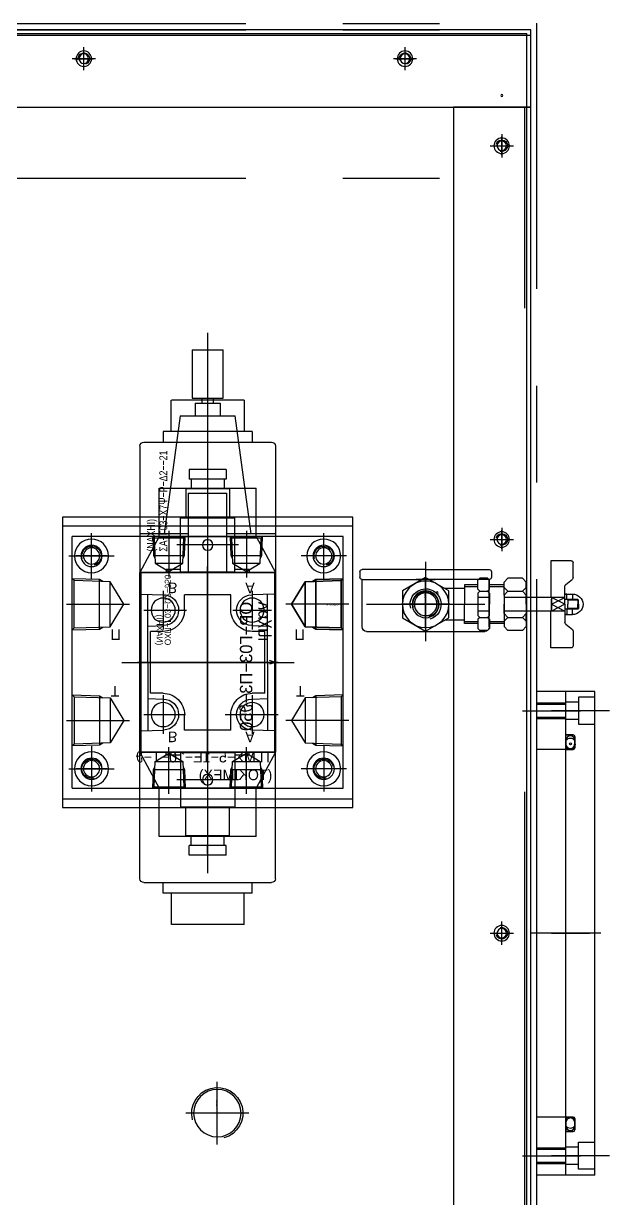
# Model space of a CAD drawing. Header units: millimetres. Extents: x 10462777 to 22643323, y 453826 to 1389191.
# Drawn here: x 11323503 to 11323806, y 601193 to 601800 of the extents above; entities that cross this region are included whole.
import ezdxf
from ezdxf.enums import TextEntityAlignment as Align

# ---------------------------------------------------------------- set-up
doc = ezdxf.new("R2010")
doc.units = ezdxf.units.MM
doc.header["$LTSCALE"] = 200
doc.header["$MEASUREMENT"] = 0
doc.linetypes.add('CENTER', pattern=[2, 1.25, -0.25, 0.25, -0.25])
doc.linetypes.add('HIDDEN', pattern=[3.75, 2.5, -1.25])
doc.layers.get('0').update_dxf_attribs({"linetype": 'CONTINUOUS'})
for name, color, linetype in [('1', 1, 'CENTER'), ('1 Center', 1, 'CENTER'), ('3 Hidden', 3, 'HIDDEN'), ('BOM', 6, 'CONTINUOUS'), ('BOM-T', 4, 'CONTINUOUS'), ('CENTER', 1, 'CONTINUOUS'), ('HIDDEN', 7, 'HIDDEN'), ('THIN', 3, 'CONTINUOUS')]:
    doc.layers.add(name, color=color, linetype=linetype)
doc.styles.get("Standard").update_dxf_attribs({"font": 'SYMBOL'})

# ---------------------------------------------------------------- blocks, each defined once
blk = doc.blocks.new('MCLBM1')
at = {"layer": 'BOM', "color": 0}
blk.add_circle((0, 0), 0.5, dxfattribs=at)
at = {"flags": 10}
blk.add_attdef('BM', text='', height=0.5, dxfattribs=at).set_placement((0, 0), align=Align.MIDDLE)
at = {"flags": 9}
for tag, p in [('WEIGHT', (0, -6)), ('SPEC', (0, -3)), ('NAME', (0, -1)), ('ENAME', (0, -2)), ('MATERIAL', (0, -4)), ('REMARK', (0, -5)), ('USER1', (0, -8)), ('USER2', (0, -9)), ('USER3', (0, -10)), ('USER4', (0, -11)), ('USER5', (0, -12)), ('PRICE', (0, -7)), ('USER6', (0, -13))]:
    blk.add_attdef(tag, p, '', height=0.5, dxfattribs=at)
blk = doc.blocks.new('A$C5FEA5793')
at = {"color": 6}
for p in [(17.6, 390), (947.6, -400)]:
    blk.add_line(p, (947.6, 390), dxfattribs=at)
blk.add_lwpolyline([(697.6, 300), (697.6, 150), (547.6, 150), (547.6, 300)], close=True)
for centre in [(482.6, 377), (686.1, 377), (889.6, 377), (934.6, 327), (934.6, 161)]:
    blk.add_circle(centre, 4, dxfattribs=at)
for centre, radius in [((567.6, 285), 4.19), ((677.6, 285), 4.19), ((389.6, 230), 12.24), ((567.6, 165), 4.19), ((677.6, 165), 4.19)]:
    blk.add_circle(centre, radius)
at = {"layer": 'CENTER'}
for p, q in [((477.8, 377), (487.4, 377)), ((482.6, 372.2), (482.6, 381.8)), ((681.3, 377), (690.9, 377)), ((686.1, 372.2), (686.1, 381.8)), ((884.8, 377), (894.4, 377)), ((889.6, 372.2), (889.6, 381.8)), ((934.6, 322.2), (934.6, 331.8)), ((929.8, 327), (939.4, 327)), ((567.6, 293), (567.6, 277)), ((677.6, 293), (677.6, 277)), ((575.6, 285), (559.6, 285)), ((669.6, 285), (685.6, 285)), ((389.6, 246.22), (389.6, 213.78)), ((373.38, 230), (405.82, 230)), ((567.6, 173), (567.6, 157)), ((677.6, 173), (677.6, 157)), ((575.6, 165), (559.6, 165)), ((669.6, 165), (685.6, 165)), ((934.6, 156.2), (934.6, 165.8)), ((929.8, 161), (939.4, 161))]:
    blk.add_line(p, q, dxfattribs=at)
at = {"layer": 'HIDDEN'}
for p, q in [((552.1, 150), (552.1, 300)), ((693.1, 150), (693.1, 300))]:
    blk.add_line(p, q, dxfattribs=at)
at = {"layer": 'THIN'}
for centre, radius, start, end in [((567.6, 285), 5, 165, 75), ((677.6, 285), 5, 255, 165), ((389.6, 230), 13.22, 255, 165), ((567.6, 165), 5, 165, 75), ((677.6, 165), 5, 255, 165)]:
    blk.add_arc(centre, radius, start, end, dxfattribs=at)
at = {"layer": 'BOM', "rotation": 270}
blk.add_blockref('MCLBM1', (682.6, 165), dxfattribs=at)
at = {"layer": 'BOM-T', "color": 4}
blk.add_text('PT 3/4 관용탭,깊이 14.1', height=0.6, dxfattribs=at).set_placement((390.2, 229.7), align=Align.MIDDLE_LEFT)
blk = doc.blocks.new('A$C1C00764F')
for points in [[(427, -334.77), (-427, -334.77), (-427, -294.77), (427, -294.77)], [(427, -1088.77), (427, -294.77), (467, -294.77), (467, -1088.77)]]:
    blk.add_lwpolyline(points, close=True)
for centre in [(0, -309.77), (203.5, -309.77), (407, -309.77), (452, -359.77), (452, -359.77), (452, -525.77), (452, -525.77)]:
    blk.add_circle(centre, 2.46)
at = {"layer": '3 Hidden'}
for p, q in [((464, -294.77), (464, -1088.77)), ((-427, -297.77), (427, -297.77))]:
    blk.add_line(p, q, dxfattribs=at)
at = {"layer": 'CENTER'}
for p, q in [((0, -315.77), (0, -303.77)), ((203.5, -315.77), (203.5, -303.77)), ((407, -315.77), (407, -303.77)), ((-6, -309.77), (6, -309.77)), ((209.5, -309.77), (197.5, -309.77)), ((413, -309.77), (401, -309.77)), ((452, -353.77), (452, -365.77)), ((452, -353.77), (452, -365.77)), ((446, -359.77), (458, -359.77)), ((446, -359.77), (458, -359.77)), ((452, -519.77), (452, -531.77)), ((452, -519.77), (452, -531.77)), ((446, -525.77), (458, -525.77)), ((446, -525.77), (458, -525.77))]:
    blk.add_line(p, q, dxfattribs=at)
at = {"layer": 'THIN'}
for centre, start, end in [((0, -309.77), 345, 255), ((203.5, -309.77), 285, 195), ((407, -309.77), 285, 195), ((452, -359.77), 255, 165), ((452, -359.77), 255, 165), ((452, -525.77), 255, 165), ((452, -525.77), 255, 165)]:
    blk.add_arc(centre, 3, start, end, dxfattribs=at)
at = {"layer": 'BOM', "rotation": 90}
blk.add_blockref('MCLBM1', (433, -309.77), dxfattribs=at)
blk = doc.blocks.new('A$C21490F30')
at = {"color": 150}
for p, q in [((-15, 125), (-15, -125)), ((-15, 125), (0, 125)), ((0, 125), (0, -125)), ((0, 118.32), (-15, 118.32)), ((0, 111.68), (-15, 111.68)), ((-15, 95), (0, 95)), ((-15, -95), (0, -95)), ((0, -111.68), (-15, -111.68)), ((0, -118.32), (-15, -118.32)), ((-15, -125), (0, -125))]:
    blk.add_line(p, q, dxfattribs=at)
at = {"layer": '1', "color": 150}
blk.add_line((-18, 0), (3, 0), dxfattribs=at)
at = {"layer": 'CENTER', "color": 150}
for p, q in [((7.5, 115), (-22.5, 115)), ((7.5, -115), (-22.5, -115))]:
    blk.add_line(p, q, dxfattribs=at)
at = {"layer": 'THIN', "color": 150}
for p, q in [((0, 119), (-15, 119)), ((0, 111), (-15, 111)), ((0, -111), (-15, -111)), ((0, -119), (-15, -119))]:
    blk.add_line(p, q, dxfattribs=at)
blk = doc.blocks.new('A$C6E2B117E')
at = {"color": 73}
for p, q in [((390.2, -1507.87), (390.2, -707.47)), ((390.2, -707.47), (470.2, -707.47)), ((467, -1507.87), (467, -707.47)), ((470.2, -1507.87), (470.2, -707.47))]:
    blk.add_line(p, q, dxfattribs=at)
blk = doc.blocks.new('A$C2F8A48B9')
at = {"color": 73}
for p, q in [((-934, 800.4), (0, 800.4)), ((-934, 797.2), (0, 797.2)), ((0, 0), (0, 800.4))]:
    blk.add_line(p, q, dxfattribs=at)
blk = doc.blocks.new('A$C259362EE')
for name, p in [('A$C6E2B117E', (0, 1107.67)), ('A$C2F8A48B9', (467, -400.2))]:
    blk.add_blockref(name, p)
blk = doc.blocks.new('A$C66876C6B')
at = {"color": 203}
for p, q in [((-18, 125), (-18, -125)), ((-18, 125), (-3, 125)), ((-18, 122), (-9.4, 122)), ((-9.4, 122), (-9.4, 108)), ((-3, 125), (-3, -125)), ((-9.4, 119.5), (-3, 119.5)), ((-9.4, 110.5), (-3, 110.5)), ((-9.4, 108), (-18, 108)), ((-7.6, 101.73), (-7.6, 99.8)), ((-7.6, 95.8), (-7.6, 101.7)), ((-6.8, 102.5), (-3, 102.5)), ((-3, 99.8), (-3, 101.73)), ((-3, 95), (-6.8, 95)), ((-7.6, -101.7), (-7.6, -95.8)), ((-6.8, -95), (-3, -95)), ((-7.6, -101.73), (-7.6, -99.8)), ((-3, -102.5), (-6.8, -102.5)), ((-3, -99.8), (-3, -101.73)), ((-9.4, -108), (-18, -108)), ((-9.4, -122), (-9.4, -108)), ((-9.4, -110.5), (-3, -110.5)), ((-9.4, -119.5), (-3, -119.5)), ((-18, -122), (-9.4, -122)), ((-18, -125), (-3, -125))]:
    blk.add_line(p, q, dxfattribs=at)
for centre, radius, start, end in [((-6.8, 101.7), 0.8, 90, 180), ((-5.3, 99.73), 2.3, 0, 180), ((-5.3, 97.8), 2.3, 180, 0), ((-6.8, 95.8), 0.8, 180, 270), ((-6.8, -95.8), 0.8, 90, 180), ((-5.3, -97.8), 2.3, 0, 180), ((-5.3, -99.73), 2.3, 180, 0), ((-6.8, -101.7), 0.8, 180, 270)]:
    blk.add_arc(centre, radius, start, end, dxfattribs=at)
at = {"layer": '1', "color": 203}
blk.add_line((-21, 0), (0, 0), dxfattribs=at)
at = {"layer": 'CENTER', "color": 203}
for p, q in [((-25.5, 115), (4.5, 115)), ((4.5, 0), (-15.1, 0)), ((-25.5, -115), (4.5, -115))]:
    blk.add_line(p, q, dxfattribs=at)
blk = doc.blocks.new('A$C2C4856D5')
for p, q in [((-95, 143), (35, 143)), ((-95, 3), (-95, 143)), ((35, 143), (35, 3)), ((-95, 3), (35, 3))]:
    blk.add_line(p, q)
for centre, radius in [((-85, 133), 8.75), ((25, 133), 8.75), ((-85, 133), 5.5), ((25, 133), 5.5), ((-85, 13), 8.75), ((-85, 13), 5.5), ((25, 13), 8.75), ((25, 13), 5.5)]:
    blk.add_circle(centre, radius)
at = {"layer": '3 Hidden'}
for p, q in [((-60, 146), (-60, 113.39)), ((0, 146), (0, 113.39)), ((-47.22, 128.9), (-72.78, 128.9)), ((-12.78, 128.9), (12.78, 128.9)), ((-48.37, 123.46), (-71.63, 123.46)), ((-11.63, 123.46), (11.63, 123.46)), ((-85.3, 84.97), (-85.3, 101.03)), ((-81.29, 85.82), (-81.29, 100.18)), ((21.29, 85.82), (21.29, 100.18)), ((25.3, 84.97), (25.3, 101.03)), ((-98, 93), (-73.9, 93)), ((38, 93), (13.9, 93)), ((-85.3, 44.97), (-85.3, 61.03)), ((25.3, 44.97), (25.3, 61.03)), ((-81.29, 45.82), (-81.29, 60.18)), ((21.29, 45.82), (21.29, 60.18)), ((-98, 53), (-73.9, 53)), ((38, 53), (13.9, 53)), ((-60, 0), (-60, 32.61)), ((0, 0), (0, 32.61)), ((-48.37, 22.54), (-71.63, 22.54)), ((-11.63, 22.54), (11.63, 22.54)), ((-47.22, 17.1), (-72.78, 17.1)), ((-12.78, 17.1), (12.78, 17.1))]:
    blk.add_line(p, q, dxfattribs=at)
for points in [[(-71.74, 127.2), (-72.78, 128.9), (-73.22, 143)], [(-46.78, 143), (-47.76, 142.02), (-72.24, 142.02), (-73.22, 143)], [(-47.76, 142.02), (-48.37, 123.46), (-60, 116.39), (-71.63, 123.46), (-72.24, 142.02)], [(-46.78, 143), (-47.22, 128.9), (-48.26, 127.2)], [(-13.22, 143), (-12.78, 128.9), (-11.74, 127.2)], [(-13.22, 143), (-12.24, 142.02), (12.24, 142.02), (13.22, 143)], [(-12.24, 142.02), (-11.63, 123.46), (0, 116.39), (11.63, 123.46), (12.24, 142.02)], [(11.74, 127.2), (12.78, 128.9), (13.22, 143)], [(-84.05, 100.27), (-85.3, 101.03), (-95, 101.33)], [(-95, 84.67), (-94.28, 85.39), (-94.28, 100.61), (-95, 101.33)], [(-94.28, 85.39), (-81.29, 85.82), (-76.9, 93), (-81.29, 100.18), (-94.28, 100.61)], [(34.28, 85.39), (21.29, 85.82), (16.9, 93), (21.29, 100.18), (34.28, 100.61)], [(24.05, 100.27), (25.3, 101.03), (35, 101.33)], [(35, 84.67), (34.28, 85.39), (34.28, 100.61), (35, 101.33)], [(-95, 84.67), (-85.3, 84.97), (-84.05, 85.73)], [(35, 84.67), (25.3, 84.97), (24.05, 85.73)], [(-84.05, 60.27), (-85.3, 61.03), (-95, 61.33)], [(-95, 44.67), (-94.28, 45.39), (-94.28, 60.61), (-95, 61.33)], [(24.05, 60.27), (25.3, 61.03), (35, 61.33)], [(35, 44.67), (34.28, 45.39), (34.28, 60.61), (35, 61.33)], [(-94.28, 45.39), (-81.29, 45.82), (-76.9, 53), (-81.29, 60.18), (-94.28, 60.61)], [(34.28, 45.39), (21.29, 45.82), (16.9, 53), (21.29, 60.18), (34.28, 60.61)], [(-95, 44.67), (-85.3, 44.97), (-84.05, 45.73)], [(35, 44.67), (25.3, 44.97), (24.05, 45.73)], [(-47.76, 3.98), (-48.37, 22.54), (-60, 29.61), (-71.63, 22.54), (-72.24, 3.98)], [(-12.24, 3.98), (-11.63, 22.54), (0, 29.61), (11.63, 22.54), (12.24, 3.98)], [(-71.74, 18.8), (-72.78, 17.1), (-73.22, 3)], [(-46.78, 3), (-47.22, 17.1), (-48.26, 18.8)], [(-13.22, 3), (-12.78, 17.1), (-11.74, 18.8)], [(11.74, 18.8), (12.78, 17.1), (13.22, 3)], [(-46.78, 3), (-47.76, 3.98), (-72.24, 3.98), (-73.22, 3)], [(-13.22, 3), (-12.24, 3.98), (12.24, 3.98), (13.22, 3)]]:
    blk.add_lwpolyline(points, dxfattribs=at)
at = {"layer": 'CENTER'}
for p, q in [((-85, 144.75), (-85, 121.25)), ((25, 144.75), (25, 121.25)), ((-73.25, 133), (-96.75, 133)), ((13.25, 133), (36.75, 133)), ((-85, 1.25), (-85, 24.75)), ((25, 1.25), (25, 24.75)), ((-73.25, 13), (-96.75, 13)), ((13.25, 13), (36.75, 13))]:
    blk.add_line(p, q, dxfattribs=at)
at = {"char_height": 5.5}
for s, insert, width, attachment_point, rotation in [('T', (-47.69, 123.21), 0.8388, 3, 90), ('P', (-18.46, 123.21), 0.8388, 3, 90), ('TGMS-5-1E-10-T-J\\P(TOKIMEC)', (-76.22, 106.42), 1.84, 1, 270), ('A', (-65.75, 92.44), 0.8388, 7, 90), ('A', (5.75, 92.44), 0.8388, 1, 90), ('B', (-65.75, 52.44), 0.8388, 7, 90), ('B', (5.75, 52.44), 0.8388, 1, 90), ('T', (-47.69, 22.79), 0.8388, 1, 90), ('P', (-18.46, 22.79), 0.8388, 1, 90)]:
    blk.add_mtext(s, dxfattribs=dict(at, insert=insert, width=width, attachment_point=attachment_point, rotation=rotation))
blk = doc.blocks.new('A$C4A072D0C')
at = {"color": 0, "linetype": 'CENTER'}
for p, q in [((0, 44.5), (0, -44.5)), ((-170.33, 0.17), (63.4, 0.17))]:
    blk.add_line(p, q, dxfattribs=at)
at = {"color": 0, "linetype": 'Continuous'}
for p, q in [((-66.5, 10.17), (-66.5, 35.17)), ((-66.5, 35.17), (46.5, 35.17)), ((-46.5, -34.83), (-46.5, 35.17)), ((46.5, 35.17), (46.5, -34.83)), ((-127.5, 14.35), (-66.5, 22.67)), ((-127.5, 14.35), (-127.5, -14.02)), ((-161.5, 8.17), (-136.5, 8.17)), ((-161.5, 8.17), (-161.5, -7.83)), ((-136.5, 8.17), (-136.5, -7.83)), ((-134, 6.67), (-127.5, 6.67)), ((-134, 6.67), (-134, -6.33)), ((-87.5, 10.17), (-46.5, 10.17)), ((-87.5, 10.17), (-87.5, -9.83)), ((-136.5, 3.17), (-134, 3.17)), ((-134, -2.83), (-136.5, -2.83)), ((-136.5, -7.83), (-161.5, -7.83)), ((-134, -6.33), (-127.5, -6.33)), ((-46.5, -9.83), (-87.5, -9.83)), ((-66.5, -34.83), (-66.5, -9.83)), ((-66.5, -22.33), (-127.5, -14.02)), ((-66.5, -34.83), (46.5, -34.83))]:
    blk.add_line(p, q, dxfattribs=at)
at = {"color": 0}
for s, p in [('OR-G03-P3-J50', (-31.3, -22.9)), ('nachi', (-31.3, -30.99))]:
    blk.add_text(s, height=6.4, dxfattribs=at).set_placement(p)
blk = doc.blocks.new('A$C42123AEE')
at = {"color": 0, "linetype": 'Continuous'}
for p, q in [((-46.5, 70), (-65, 60)), ((-46.5, 70), (-46.5, 0)), ((-46.5, 70), (46.5, 70)), ((46.5, 0), (46.5, 70)), ((65, 60), (46.5, 70)), ((-90, 60), (-90, 10)), ((-90, 60), (-65, 60)), ((-65, 60), (-65, 10)), ((65, 10), (65, 60)), ((65, 60), (90, 60)), ((90, 10), (90, 60)), ((-90, 10), (-65, 10)), ((-46.5, 0), (-65, 10)), ((65, 10), (46.5, 0)), ((65, 10), (90, 10)), ((-46.5, 0), (46.5, 0))]:
    blk.add_line(p, q, dxfattribs=at)
at = {"color": 0, "linetype": 'CENTER'}
blk.add_line((0, 0), (0, 70), dxfattribs=at)
at = {"layer": 'CENTER'}
blk.add_line((-49.5, 35), (49.5, 35), dxfattribs=at)
at = {"color": 0}
for s, p in [('OCP-G03-W2-J50', (8.81, 12.79)), ('(NACHI)', (8.81, 8.6))]:
    blk.add_text(s, height=3.2, dxfattribs=at).set_placement(p)
blk = doc.blocks.new('SYM0009')
at = {"color": 0, "linetype": 'Continuous'}
for q in [(-1, -3), (0, -70), (1, -3)]:
    blk.add_line((0, 0), q, dxfattribs=at)
blk = doc.blocks.new('A$C225B1B74')
at = {"color": 2, "ltscale": 8}
for p, q in [((-2.18, 79), (-2.5, 78.66)), ((-2.18, 79), (-2.18, 73.4)), ((0, 79), (-2.18, 79)), ((0, 79), (2.18, 79)), ((0, 79), (2.18, 79)), ((2.18, 79), (2.18, 73.4)), ((2.18, 79), (2.18, 73.4)), ((2.18, 79), (2.5, 78.66)), ((2.18, 79), (2.5, 78.66)), ((-22.51, 75.19), (-22.51, 64.74)), ((-13.82, 76.19), (-21.51, 76.19)), ((-10.21, 72.37), (-13.04, 75.82)), ((-5.32, 71.9), (-5.32, 75.9)), ((-5.32, 75.9), (-2.46, 75.9)), ((-2.46, 73.04), (-5.32, 73.04)), ((-5.32, 73.04), (-5.32, 71.9)), ((-2.5, 78.66), (-2.5, 72)), ((-2.5, 78.66), (0, 78.66)), ((-2.18, 73.4), (-2.5, 73.17)), ((-2.5, 73.4), (0, 73.4)), ((2.5, 78.66), (0, 78.66)), ((2.5, 78.66), (0, 78.66)), ((2.5, 73.4), (0, 73.4)), ((2.5, 73.4), (0, 73.4)), ((2.18, 73.4), (2.5, 73.17)), ((2.18, 73.4), (2.5, 73.17)), ((5.32, 75.9), (2.46, 75.9)), ((2.46, 73.04), (5.32, 73.04)), ((2.5, 78.66), (2.5, 72)), ((2.5, 78.66), (2.5, 72)), ((5.32, 71.9), (5.32, 75.9)), ((5.32, 73.04), (5.32, 71.9)), ((10.21, 72.37), (13.04, 75.82)), ((13.82, 76.19), (21.51, 76.19)), ((22.51, 75.19), (22.51, 64.74)), ((-3.5, 72), (-9.43, 72)), ((0, 65), (-3.5, 72)), ((0, 72), (-3.5, 65)), ((-3.5, 72), (-3.5, 65)), ((-3.5, 72), (-3.5, 40.5)), ((0, 72), (-3.5, 72)), ((0, 72), (3.5, 65)), ((0, 65), (3.5, 72)), ((0, 72), (3.5, 72)), ((0, 72), (3.5, 72)), ((3.5, 72), (3.5, 65)), ((3.5, 72), (9.43, 72)), ((3.5, 72), (3.5, 40.5)), ((-22.51, 64.74), (-3.5, 64.74)), ((-3.5, 65), (2.74, 65)), ((3.5, 65), (-2.74, 65)), ((22.51, 64.74), (3.5, 64.74)), ((-11.5, 52), (-13.5, 50)), ((-13.5, 50), (-13.5, 42.5)), ((-8.75, 52), (-11.5, 52)), ((-8.75, 52), (-4.75, 52)), ((-8.75, 52), (-6.75, 50)), ((-4.75, 52), (-6.75, 50)), ((-6.75, 42.5), (-6.75, 50)), ((0, 52), (-4.75, 52)), ((0, 52), (4.75, 52)), ((8.75, 52), (4.75, 52)), ((4.75, 52), (6.75, 50)), ((8.75, 52), (6.75, 50)), ((6.75, 42.5), (6.75, 50)), ((8.75, 52), (11.5, 52)), ((11.5, 52), (13.5, 50)), ((13.5, 50), (13.5, 42.5)), ((-13.5, 42.5), (-11.5, 40.5)), ((-4.75, 40.5), (-11.5, 40.5)), ((-8.75, 40.5), (-6.75, 42.5)), ((-6.75, 42.5), (-4.75, 40.5)), ((0, 40.5), (-5, 40.5)), ((-4.75, 40.5), (0, 40.5)), ((4.75, 40.5), (0, 40.5)), ((6.75, 42.5), (4.75, 40.5)), ((4.75, 40.5), (11.5, 40.5)), ((8.75, 40.5), (6.75, 42.5)), ((13.5, 42.5), (11.5, 40.5)), ((-12.5, 33), (-13.5, 32)), ((-13.5, 32), (-13.5, 28)), ((-7.75, 33), (-12.5, 33)), ((-7.75, 33), (-6.75, 32)), ((-6.75, 32), (-5.75, 33)), ((-6.75, 28), (-6.75, 32)), ((6.75, 32), (5.75, 33)), ((7.75, 33), (6.75, 32)), ((6.75, 28), (6.75, 32)), ((7.75, 33), (12.5, 33)), ((12.5, 33), (13.5, 32)), ((13.5, 32), (13.5, 28)), ((-13.5, 28), (-12.5, 27)), ((-7.75, 27), (-12.5, 27)), ((-6.75, 28), (-7.75, 27)), ((-6.75, 28), (-5.75, 27)), ((6.75, 28), (5.75, 27)), ((6.75, 28), (7.75, 27)), ((7.75, 27), (12.5, 27)), ((13.5, 28), (12.5, 27))]:
    blk.add_line(p, q, dxfattribs=at)
at = {"color": 2}
for p, q in [((-10, 40.5), (-10, 33)), ((-9, 40.5), (-9, 33)), ((9, 40.5), (9, 33)), ((10, 40.5), (10, 33)), ((-5.75, 33), (0, 33)), ((-3.5, 33.02), (-3.5, 27.04)), ((5.75, 33), (0, 33)), ((3.5, 33.02), (3.5, 27.04)), ((-10, 27), (-10, 20)), ((-9, 27), (-9, 20)), ((5.75, 27), (-5.75, 27)), ((9, 27), (9, 20)), ((10, 27), (10, 20)), ((-10, 20), (0, 20)), ((-8.17, 20), (-8.17, 9.85)), ((10, 20), (0, 20)), ((8.17, 20), (8.17, 9.85))]:
    blk.add_line(p, q, dxfattribs=at)
blk.add_lwpolyline([(6.93, -12), (-6.93, -12), (-13.86, 0), (-6.93, 12), (6.93, 12), (13.86, 0), (6.93, -12)], dxfattribs=at)
for radius in [12, 12, 6.92, 5.85]:
    blk.add_circle((0, 0), radius, dxfattribs=at)
at = {"color": 2, "ltscale": 8}
for centre, radius, start, end in [((0.12, 75.9), 5.44, 91.26039, 180), ((-0.12, 75.9), 5.44, 0, 88.73961), ((-21.51, 75.19), 1, 90, 180), ((-13.82, 75.19), 1, 39.37177, 90), ((13.82, 75.19), 1, 90, 140.62823), ((21.51, 75.19), 1, 0, 90), ((-9.43, 73), 1, 219.37177, 270), ((9.43, 73), 1, 270, 320.62823)]:
    blk.add_arc(centre, radius, start, end, dxfattribs=at)
at = {"layer": 'CENTER', "color": 2}
for p, q in [((0, 12.5), (0, -12.5)), ((0, 6.58), (0, -6.58)), ((-12.5, 0), (12.5, 0)), ((-6.58, 0), (6.58, 0))]:
    blk.add_line(p, q, dxfattribs=at)
at = {"layer": 'THIN', "color": 2}
for radius in [8, 6.58]:
    blk.add_arc((0, 0), radius, 255, 165, dxfattribs=at)
at = {"layer": 'BOM', "color": 2}
blk.add_blockref('MCLBM1', (6, 6), dxfattribs=at)
at = {"layer": 'BOM-T', "color": 2}
blk.add_text('PT 1/4 관용탭,깊이 9.4', height=0.6, dxfattribs=at).set_placement((0.6, -0.3), align=Align.MIDDLE_LEFT)
blk = doc.blocks.new('A$C641C3A8F')
at = {"color": 1}
for p, q in [((-18, 0), (-18, 32.82)), ((-16.82, 34), (-14.05, 34)), ((11.63, 32.87), (-12.87, 32.87)), ((11.63, 32.87), (-12.87, 32.87)), ((-12.87, 32.82), (-12.87, -4.95)), ((14, 30.51), (14, -30.51)), ((-18, 0), (-18, -32.82)), ((-12.87, -32.82), (-12.87, 4.95)), ((-16.82, -34), (-14.05, -34)), ((11.63, -32.87), (-12.87, -32.87)), ((11.63, -32.87), (-12.87, -32.87))]:
    blk.add_line(p, q, dxfattribs=at)
at = {"color": 1, "linetype": 'CENTER', "ltscale": 5}
for p, q in [((0, 30.51), (0, -30.51)), ((-21.92, 0), (19.11, 0))]:
    blk.add_line(p, q, dxfattribs=at)
at = {"color": 1}
for centre, radius, start, end in [((-16.82, 32.82), 1.18, 90, 180), ((-14.05, 32.82), 1.18, 0, 90), ((11.63, 30.51), 2.37, 0, 90), ((-16.82, -32.82), 1.18, 180, 270), ((-14.05, -32.82), 1.18, 270, 0), ((11.63, -30.51), 2.37, 270, 0)]:
    blk.add_arc(centre, radius, start, end, dxfattribs=at)

msp = doc.modelspace()

# ---------------------------------------------------------------- linework, layer by layer
at = {"color": 0, "linetype": 'CENTER'}
for p, q in [((11323597.84605, 601611.04785), (11323597.84605, 601326.52154)), ((11323613.83906, 601530.62542), (11323581.85304, 601530.62542)), ((11323574.85609, 601506.93572), (11323574.85609, 601486.94445)), ((11323620.83599, 601506.93573), (11323620.83599, 601486.94447)), ((11323564.86052, 601496.94015), (11323586.87922, 601496.94015)), ((11323610.84035, 601496.94016), (11323630.83156, 601496.94016)), ((11323634.3266, 601469.95195), (11323561.57873, 601469.95195)), ((11323574.85611, 601452.95944), (11323574.85611, 601432.96817)), ((11323620.83601, 601452.95945), (11323620.83601, 601432.96819)), ((11323564.86054, 601442.96374), (11323586.3226, 601442.96374)), ((11323606.84212, 601442.96376), (11323634.33011, 601442.96376)), ((11323613.83906, 601409.27848), (11323581.85304, 601409.27848))]:
    msp.add_line(p, q, dxfattribs=at)
at = {"color": 0, "linetype": 'Continuous'}
for p, q in [((11323579.05427, 601589.25798), (11323579.05427, 601605.4509)), ((11323597.84605, 601605.4509), (11323579.13304, 601605.4509)), ((11323616.63783, 601605.4509), (11323597.84605, 601605.4509)), ((11323616.63783, 601605.4509), (11323616.63783, 601589.25798)), ((11323574.85609, 601589.25798), (11323574.85609, 601583.76038)), ((11323620.83601, 601589.25798), (11323574.85609, 601589.25798)), ((11323620.83601, 601589.25798), (11323620.83601, 601583.76038)), ((11323564.86046, 601583.76038), (11323630.83164, 601583.76038)), ((11323562.86134, 601581.76125), (11323562.86134, 601516.29164)), ((11323632.83076, 601581.76125), (11323632.83076, 601516.29163)), ((11323607.34189, 601569.60834), (11323588.35021, 601569.60834)), ((11323588.35021, 601569.60831), (11323588.35021, 601564.6105)), ((11323607.34189, 601564.61053), (11323588.35021, 601564.61053)), ((11323589.34977, 601564.6105), (11323589.34977, 601559.61268)), ((11323597.84604, 601568.76019), (11323597.84604, 601564.61053)), ((11323606.34233, 601564.6105), (11323606.34233, 601559.61268)), ((11323607.34189, 601569.60831), (11323607.34189, 601564.6105)), ((11323586.60099, 601559.61271), (11323586.60099, 601544.61923)), ((11323609.09113, 601559.61271), (11323586.60099, 601559.61271)), ((11323609.09113, 601559.61271), (11323609.09113, 601544.61923)), ((11323583.85217, 601516.43164), (11323583.85215, 601544.61932)), ((11323583.85215, 601544.61932), (11323611.83992, 601544.61932)), ((11323611.83994, 601516.43164), (11323611.83992, 601544.61932)), ((11323584.6035, 601516.43165), (11323562.86134, 601516.43165)), ((11323563.36112, 601516.43165), (11323563.36112, 601423.47226)), ((11323631.82629, 601516.43165), (11323563.36112, 601516.43165)), ((11323576.35544, 601517.92135), (11323576.35544, 601516.42201)), ((11323583.8522, 601517.92135), (11323576.35544, 601517.92135)), ((11323616.83775, 601516.43165), (11323578.85435, 601516.43165)), ((11323611.83994, 601516.63152), (11323583.85217, 601516.63152)), ((11323632.83076, 601516.43165), (11323611.08858, 601516.43165)), ((11323619.33666, 601517.92135), (11323611.83993, 601517.92135)), ((11323619.33666, 601517.92135), (11323619.33666, 601516.42201)), ((11323632.33098, 601516.43165), (11323632.33098, 601423.47226)), ((11323563.36112, 601505.28135), (11323575.09332, 601504.93315)), ((11323566.85959, 601469.95195), (11323566.85959, 601505.17752)), ((11323609.84081, 601504.93667), (11323585.85129, 601504.93667)), ((11323585.85129, 601496.94016), (11323585.85129, 601504.93667)), ((11323609.84081, 601496.94016), (11323609.84081, 601504.93667)), ((11323632.33098, 601505.28135), (11323620.59878, 601504.93315)), ((11323628.83251, 601469.95195), (11323628.83251, 601505.17752)), ((11323566.85959, 601488.7028), (11323575.09332, 601488.94717)), ((11323574.8561, 601485.94497), (11323568.35893, 601485.94497)), ((11323568.35893, 601453.95894), (11323568.35893, 601485.94497)), ((11323620.59878, 601488.94717), (11323628.83251, 601488.7028)), ((11323627.33317, 601485.94497), (11323620.83601, 601485.94497)), ((11323627.33317, 601453.95894), (11323627.33317, 601485.94497)), ((11323566.85959, 601469.95195), (11323566.85959, 601434.72639)), ((11323628.83251, 601469.95195), (11323628.83251, 601434.72639)), ((11323566.85959, 601451.2011), (11323575.09332, 601450.95673)), ((11323574.85609, 601453.95894), (11323568.35893, 601453.95894)), ((11323620.59878, 601450.95673), (11323628.83251, 601451.2011)), ((11323627.33317, 601453.95894), (11323620.83601, 601453.95894)), ((11323585.85129, 601434.96724), (11323585.85129, 601442.96374)), ((11323609.84081, 601434.96724), (11323609.84081, 601442.96374)), ((11323563.36112, 601434.62256), (11323575.09332, 601434.97076)), ((11323609.84081, 601434.96724), (11323585.85129, 601434.96724)), ((11323632.33098, 601434.62256), (11323620.59878, 601434.97076)), ((11323562.86134, 601358.14265), (11323562.86134, 601423.61226)), ((11323562.86134, 601423.47226), (11323585.35151, 601423.47226)), ((11323584.6035, 601423.47226), (11323562.86134, 601423.47226)), ((11323576.35544, 601421.98256), (11323576.35544, 601423.4819)), ((11323583.8522, 601421.98256), (11323576.35544, 601421.98256)), ((11323583.85217, 601423.47226), (11323583.85215, 601395.28458)), ((11323611.83994, 601423.27238), (11323583.85217, 601423.27238)), ((11323585.35151, 601423.47226), (11323610.34059, 601423.47226)), ((11323610.34059, 601423.47226), (11323632.83075, 601423.47226)), ((11323632.83076, 601423.47226), (11323611.08858, 601423.47226)), ((11323611.83994, 601423.47226), (11323611.83992, 601395.28458)), ((11323619.33666, 601421.98256), (11323611.83993, 601421.98256)), ((11323619.33666, 601421.98256), (11323619.33666, 601423.4819)), ((11323632.83076, 601358.14265), (11323632.83076, 601423.61228)), ((11323583.85215, 601395.28458), (11323611.83992, 601395.28458)), ((11323586.60099, 601380.2912), (11323586.60099, 601395.28467)), ((11323609.09113, 601380.2912), (11323609.09113, 601395.28467)), ((11323609.09113, 601380.2912), (11323586.60099, 601380.2912)), ((11323589.34977, 601375.29341), (11323589.34977, 601380.29123)), ((11323606.34233, 601375.29341), (11323606.34233, 601380.29123)), ((11323588.35021, 601370.29559), (11323588.35021, 601375.29341)), ((11323607.34189, 601375.29338), (11323588.35021, 601375.29338)), ((11323607.34189, 601370.29556), (11323588.35021, 601370.29556)), ((11323597.84604, 601371.14371), (11323597.84604, 601375.29338)), ((11323607.34189, 601370.29559), (11323607.34189, 601375.29341)), ((11323564.86046, 601356.14353), (11323630.83164, 601356.14353)), ((11323574.85609, 601350.64593), (11323574.85609, 601356.14353)), ((11323620.83601, 601350.64593), (11323620.83601, 601356.14353)), ((11323620.83601, 601350.64593), (11323574.85609, 601350.64593)), ((11323579.05427, 601350.64593), (11323579.05427, 601334.45301)), ((11323616.63783, 601334.45301), (11323616.63783, 601350.64593)), ((11323597.84605, 601334.45301), (11323579.13304, 601334.45301)), ((11323616.63783, 601334.45301), (11323597.84605, 601334.45301))]:
    msp.add_line(p, q, dxfattribs=at)
for p, q in [((11323648.30315, 601511.57972), (11323648.30315, 601488.32419)), ((11323653.74605, 601512.73183), (11323653.74605, 601487.17208))]:
    msp.add_line(p, q)
for points in [[(11323666.86403, 601512.19043), (11323648.30315, 601511.57972), (11323641.23726, 601499.95195), (11323648.30315, 601488.32419), (11323666.86403, 601487.71347)], [(11323667.84605, 601513.17245), (11323666.86403, 601512.19043), (11323666.86403, 601487.71347), (11323667.84605, 601486.73145)]]:
    msp.add_lwpolyline(points)
for points in [[(11323783.04605, 601424.95518), (11323786.84605, 601424.95518, 0.414213562), (11323787.64605, 601425.75518), (11323787.64605, 601431.65518, 0.414213562), (11323786.84605, 601432.45518), (11323783.04605, 601432.45518)], [(11323783.04605, 601227.45518), (11323786.84605, 601227.45518, 0.414213562), (11323787.64605, 601228.25518), (11323787.64605, 601234.15518, 0.414213562), (11323786.84605, 601234.95518), (11323783.04605, 601234.95518)]]:
    msp.add_lwpolyline(points, format="xyb")
for points in [[(11323783.04605, 601426.12218, 0.507389883), (11323787.64605, 601426.12218), (11323787.64605, 601429.48819, 0.507389883), (11323783.04605, 601429.48819)], [(11323783.04605, 601230.42218, 0.507389883), (11323787.64605, 601230.42218), (11323787.64605, 601233.78819, 0.507389883), (11323783.04605, 601233.78819)]]:
    msp.add_lwpolyline(points, format="xyb", close=True)
at = {"color": 0, "linetype": 'Continuous', "extrusion": (0, 0, -1)}
for centre, major_axis, start_param, end_param in [((11323564.86046, 601581.76125), (1.4136, 1.4136), 3.926990535, 5.497786516), ((11323630.83164, 601581.76125), (1.4136, -1.4136), 3.926991445, 5.497787426), ((11323597.84604, 601530.62541), (1.94369, 1.94369), 5.497787144, 11.780972451), ((11323574.85609, 601496.94013), (4.41749, -4.41749), 3.926990817, 10.210176124), ((11323574.85609, 601496.94016), (5.65438, -5.65438), 3.956661415, 7.068583558), ((11323620.83601, 601496.94016), (5.65438, -5.65438), 0.815068791, 3.897320219), ((11323620.83598, 601496.94016), (4.41749, -4.41749), 3.926990817, 10.210176124), ((11323574.85609, 601496.94016), (7.77478, -7.77478), -0.78539812, 0.785398012), ((11323620.83601, 601496.94016), (7.77478, -7.77478), 0.785398012, 2.356194502), ((11323574.85613, 601442.96374), (4.41749, -4.41749), 3.926990817, 10.210176124), ((11323574.85609, 601442.96374), (7.77478, -7.77478), 3.926990817, 5.497787187), ((11323574.85609, 601442.96374), (5.65438, 5.65438), 5.497787144, 8.609709169), ((11323620.83601, 601442.96374), (7.77478, 7.77478), 3.926990773, 5.497787144), ((11323620.83601, 601442.96374), (5.65438, -5.65438), 0.815068791, 3.897320219), ((11323620.83601, 601442.96377), (4.41749, -4.41749), 3.926990817, 10.210176124), ((11323597.84604, 601409.2785), (1.94369, 1.94369), 5.497787144, 11.780972451), ((11323564.86046, 601358.14265), (1.4136, -1.4136), 0.785398791, 2.356194804), ((11323630.83164, 601358.14265), (1.4136, 1.4136), 0.785397849, 2.356193862)]:
    msp.add_ellipse(centre, major_axis=major_axis, ratio=1, start_param=start_param, end_param=end_param, dxfattribs=at)
at = {"layer": 'CENTER'}
for p, q in [((11323670.84605, 601499.95195), (11323638.23726, 601499.95195)), ((11323783.04605, 601329.95518), (11323787.64605, 601329.95518))]:
    msp.add_line(p, q, dxfattribs=at)
at = {"layer": 'THIN'}
for points in [[(11323667.84605, 601513.17245), (11323653.74605, 601512.73183), (11323652.04514, 601511.69666)], [(11323652.04514, 601488.20725), (11323653.74605, 601487.17208), (11323667.84605, 601486.73145)]]:
    msp.add_lwpolyline(points, dxfattribs=at)

# ---------------------------------------------------------------- block references
at = {"extrusion": (0, 0, -1), "zscale": -1}
for name, p, rotation in [('A$C1C00764F', (-11324059.61809, 601329.95518), 89.99999999999999), ('A$C5FEA5793', (-11323372.84631, 600847.35605), 89.99999999999999), ('A$C4A072D0C', (-11323598.01271, 601469.95195), 270), ('A$C42123AEE', (-11323562.84605, 601469.95195), 89.99999999999999), ('A$C2C4856D5', (-11323524.84605, 601499.95195), 89.99999999999999), ('A$C641C3A8F', (-11323710.52576, 601499.95195), 270), ('A$C225B1B74', (-11323710.52576, 601499.95195), 89.99999999999999)]:
    msp.add_blockref(name, p, dxfattribs=dict(at, rotation=rotation))
at = {"color": 0, "xscale": -1, "zscale": 10, "rotation": 270}
msp.add_blockref('SYM0009', (11323632.84602, 601469.95195), dxfattribs=at)
at = {"rotation": 180}
for name, p in [('A$C21490F30', (11323768.04605, 601329.95518)), ('A$C66876C6B', (11323780.04605, 601329.95518))]:
    msp.add_blockref(name, p, dxfattribs=at)
at = {"layer": '1 Center', "extrusion": (0, 0, -1), "zscale": -1, "rotation": 89.99999999999999}
msp.add_blockref('A$C259362EE', (-11323367.84618, 601329.95518), dxfattribs=at)
at = {"layer": 'BOM'}
msp.add_blockref('MCLBM1', (11323785.34605, 601427.80518), dxfattribs=at)

# ---------------------------------------------------------------- texts
at = {"color": 0, "char_height": 4.0959998, "attachment_point": 1, "rotation": 90}
for s, insert in [('{\\W0.82857;SA-G03-C7Y-R-D2--21}', (11323572.88019, 601527.17052)), ('{\\W0.82857;(NACHI)}', (11323566.53019, 601527.17052))]:
    msp.add_mtext(s, dxfattribs=dict(at, insert=insert))
at = {"layer": 'BOM-T', "color": 4, "text_generation_flag": 4}
for s, p in [('PT 3/4 관용탭,깊이 14.1', (11323667.24605, 601499.65195)), ('G190', (11323788.26034, 601427.50518))]:
    msp.add_text(s, height=0.6, rotation=180, dxfattribs=at).set_placement(p, align=Align.MIDDLE_LEFT)

doc.saveas('drawing.dxf')
